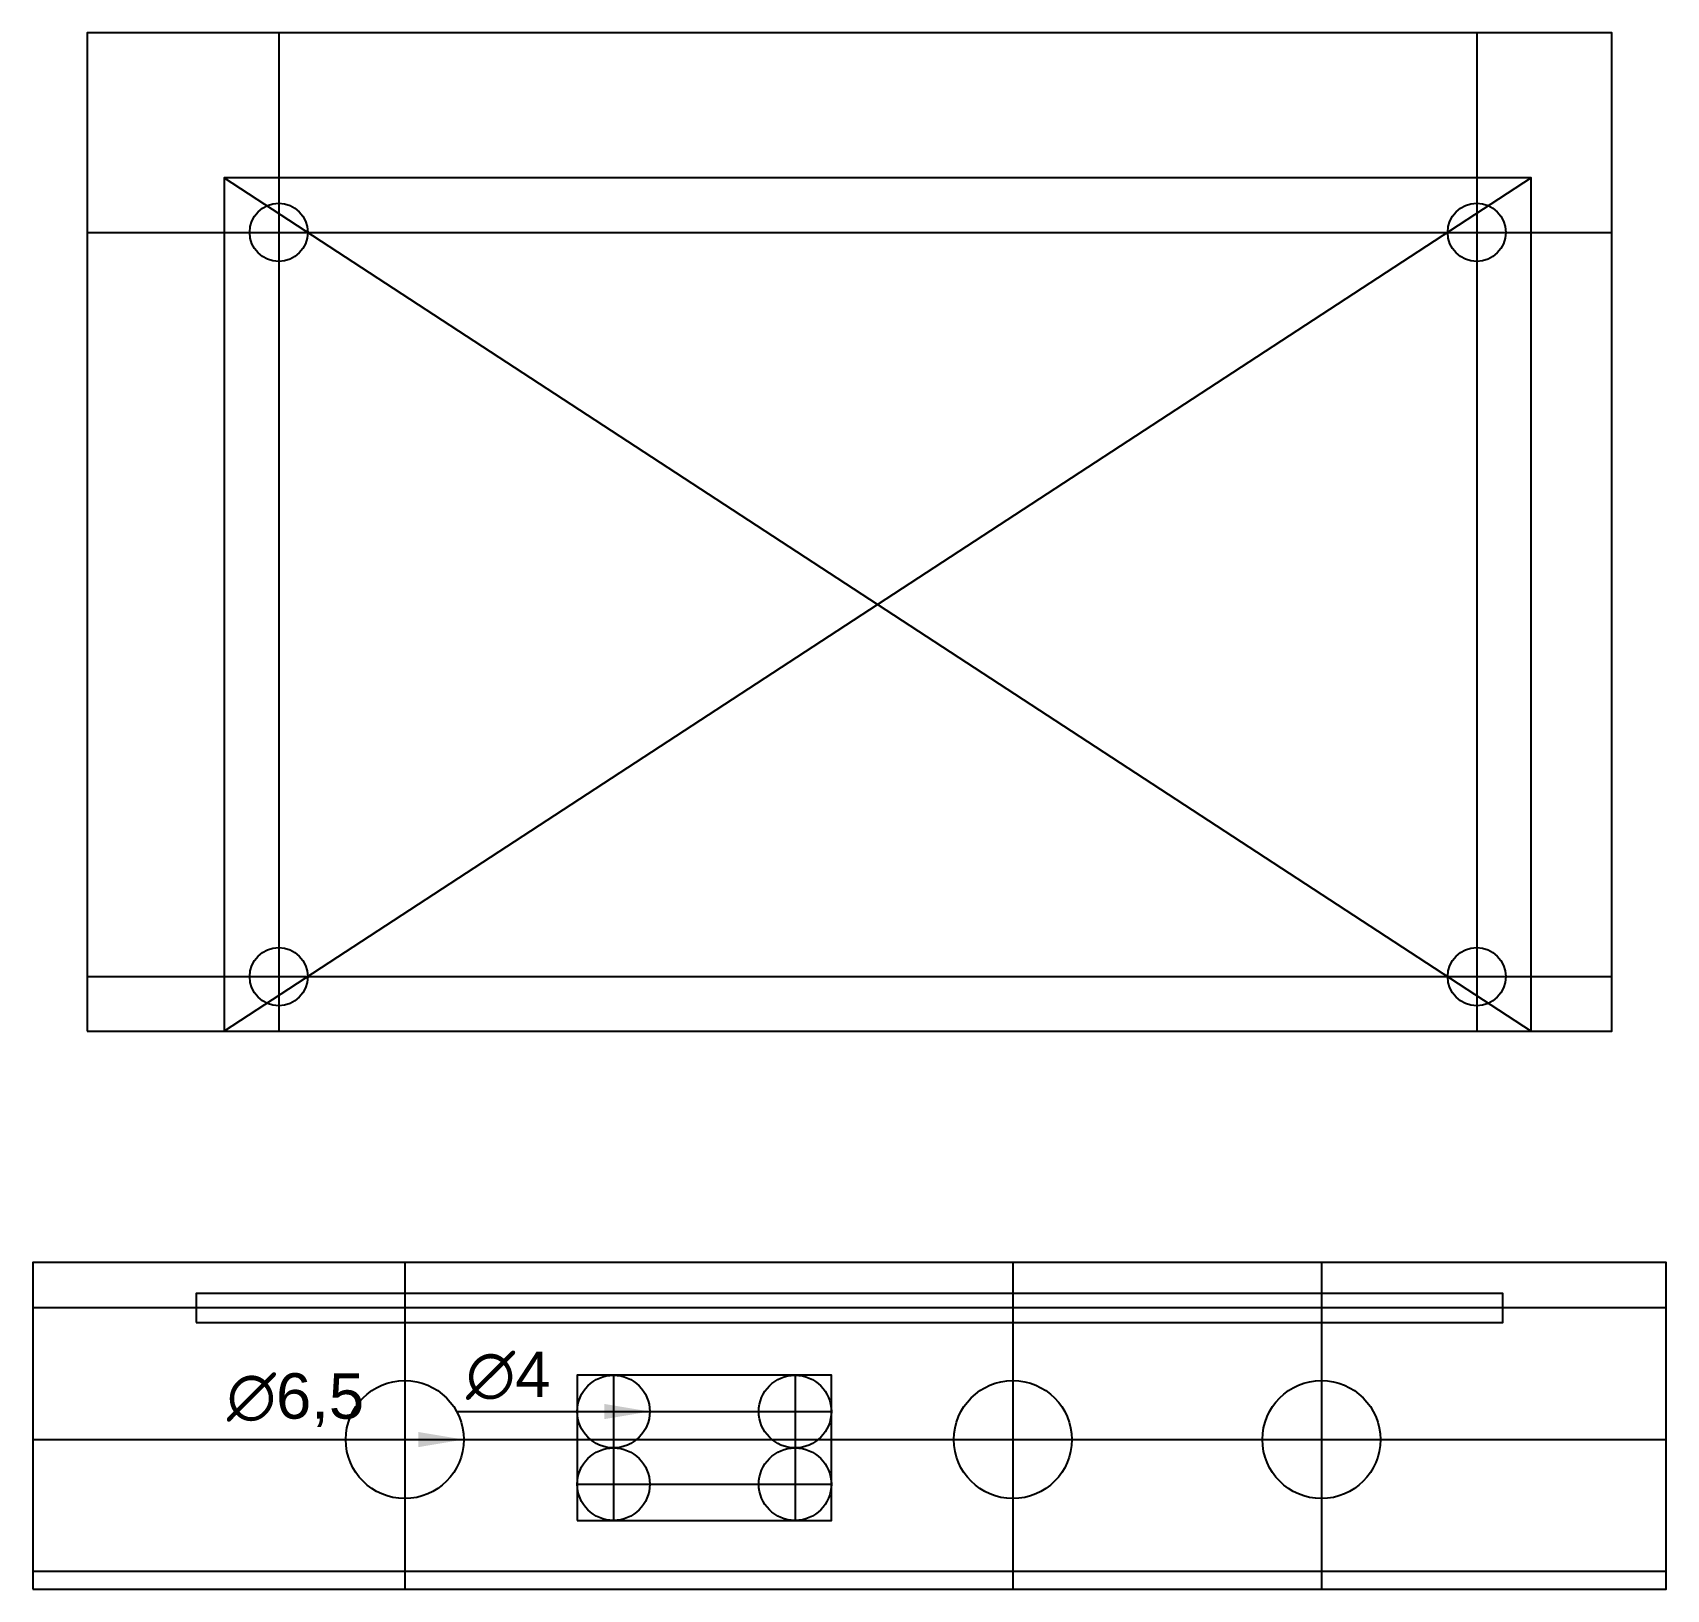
# Model space of a CAD drawing. Header units: millimetres. Extents: x 0 to 90, y 0 to 85.8.
import ezdxf

# ---------------------------------------------------------------- set-up
doc = ezdxf.new("R2010")
doc.units = ezdxf.units.MM
for name, color, linetype in [('Guide3', 7, 'Continuous'), ('Hole', 7, 'Continuous'), ('Parts', 3, 'Continuous')]:
    doc.layers.add(name, color=color, linetype=linetype)
doc.styles.get("Standard").update_dxf_attribs({"font": 'arial.ttf'})
doc.dimstyles.new('ISO-25', dxfattribs={"dimtxt": 2.5, "dimasz": 2.5, "dimexe": 1.25, "dimexo": 0.625, "dimtad": 1, "dimtxsty": 'Standard', "dimcen": 2.5, "dimadec": 0, "dimazin": 0, "dimtfac": 1, "dimtmove": 0, "dimatfit": 3, "dimfxl": 1, "dimarcsym": 0})

# ---------------------------------------------------------------- blocks, each defined once
blk = doc.blocks.new('*D2')
at = {"layer": 'Defpoints', "color": 0, "transparency": 16777216}
for p in [(17.25, 8.25), (23.75, 8.25)]:
    blk.add_point(p, dxfattribs=at)
at = {"layer": 'Hole', "color": 0, "lineweight": -2, "transparency": 16777216}
blk.add_line((10.21, 8.25), (21.25, 8.25), dxfattribs=at)
at = {"layer": 'Hole', "color": 0, "transparency": 16777216}
blk.add_solid([(21.25, 8.667), (21.25, 7.833), (23.75, 8.25)], dxfattribs=at)
at = {"layer": 'Hole', "color": 0, "transparency": 16777216, "insert": (14.48, 10.418), "char_height": 2.5, "attachment_point": 5}
blk.add_mtext('∅6,5', dxfattribs=at)
blk = doc.blocks.new('*D7')
at = {"layer": 'Defpoints', "color": 0, "transparency": 16777216}
for p in [(30, 9.793), (34, 9.793)]:
    blk.add_point(p, dxfattribs=at)
at = {"layer": 'Guide3', "color": 0, "lineweight": -2, "transparency": 16777216}
blk.add_line((23.401, 9.793), (31.5, 9.793), dxfattribs=at)
at = {"layer": 'Guide3', "color": 0, "transparency": 16777216}
blk.add_solid([(31.5, 10.21), (31.5, 9.376), (34, 9.793)], dxfattribs=at)
at = {"layer": 'Guide3', "color": 0, "transparency": 16777216, "insert": (26.201, 11.764), "char_height": 2.5, "attachment_point": 5}
blk.add_mtext('∅4', dxfattribs=at)

msp = doc.modelspace()

# ---------------------------------------------------------------- linework, layer by layer
for points in [[(0, 0), (90, 0), (90, 18), (0, 18)], [(0, 1), (90, 1), (90, 15.5), (0, 15.5)]]:
    msp.add_lwpolyline(points, close=True)
at = {"layer": 'Guide3'}
for p, q in [((13.555, 85.75), (13.555, 30.75)), ((79.555, 85.75), (79.555, 30.75)), ((3, 74.75), (87, 74.75)), ((3, 33.75), (87, 33.75)), ((32, 11.793), (32, 3.793)), ((42, 11.793), (42, 3.793)), ((30, 9.793), (44, 9.793)), ((30, 5.793), (44, 5.793)), ((0, 0), (0, 0))]:
    msp.add_line(p, q, dxfattribs=at)
msp.add_lwpolyline([(3, 30.75), (87, 30.75), (87, 85.75), (3, 85.75)], close=True, dxfattribs=at)
at = {"layer": 'Hole'}
for p, q in [((20.5, 18), (20.5, 0)), ((54, 18), (54, 0)), ((71, 18), (71, 0)), ((0, 8.25), (90, 8.25))]:
    msp.add_line(p, q, dxfattribs=at)
msp.add_lwpolyline([(30, 3.793), (44, 3.793), (44, 11.793), (30, 11.793)], close=True, dxfattribs=at)
for centre, radius in [((13.555, 74.75), 1.6), ((79.555, 74.75), 1.6), ((13.555, 33.75), 1.6), ((79.555, 33.75), 1.6), ((32, 9.793), 2), ((42, 9.793), 2), ((20.5, 8.25), 3.25), ((54, 8.25), 3.25), ((71, 8.25), 3.25), ((32, 5.793), 2), ((42, 5.793), 2)]:
    msp.add_circle(centre, radius, dxfattribs=at)
at = {"layer": 'Parts'}
for p, q in [((10.555, 77.75), (82.555, 30.75)), ((82.555, 77.75), (10.555, 30.75))]:
    msp.add_line(p, q, dxfattribs=at)
for points in [[(10.555, 30.75), (82.555, 30.75), (82.555, 77.75), (10.555, 77.75)], [(9, 14.7), (81, 14.7), (81, 16.3), (9, 16.3)]]:
    msp.add_lwpolyline(points, close=True, dxfattribs=at)

# ---------------------------------------------------------------- dimensions: what is measured, and where the dimension line sits
at = {"layer": 'Guide3'}
dim = msp.add_diameter_dim_2p(p1=(30, 9.793), p2=(34, 9.793), dimstyle='ISO-25', dxfattribs=at)
dim.commit()
dim.dimension.update_dxf_attribs({"geometry": '*D7', "text_midpoint": (26.201, 9.793), "dimtype": 163})
at = {"layer": 'Hole'}
dim = msp.add_diameter_dim_2p(p1=(17.25, 8.25), p2=(23.75, 8.25), dimstyle='ISO-25', dxfattribs=at)
dim.commit()
dim.dimension.update_dxf_attribs({"geometry": '*D2', "text_midpoint": (14.48, 8.25), "dimtype": 163})

doc.saveas('drawing.dxf')
